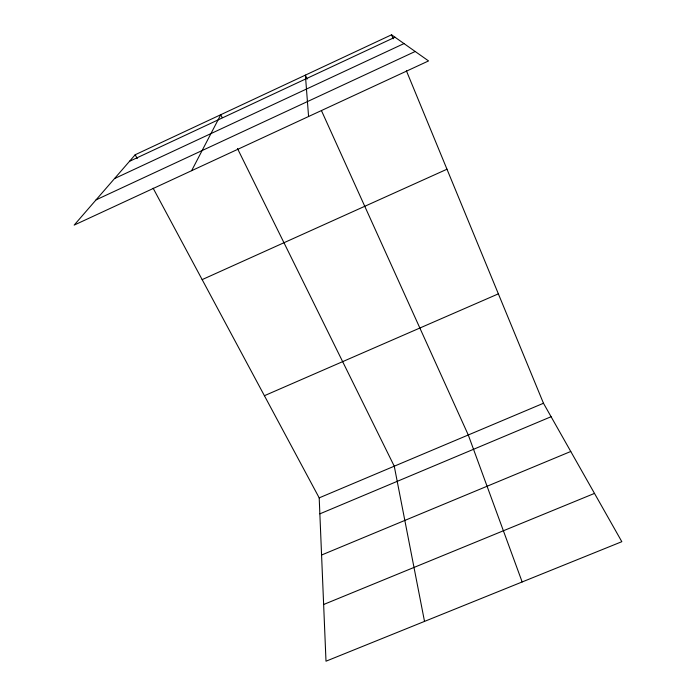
<?xml version="1.0" encoding="UTF-8"?>
<svg xmlns="http://www.w3.org/2000/svg" width="696" height="696" viewBox="0 0 696 696"><rect width="100%" height="100%" fill="white"/><g stroke="black" fill="none" stroke-linecap="round" stroke-linejoin="round"><path stroke-width="1.04" d="M191.626 170.685L220.78 114.709L222.207 117.607M135.198 154.747L74.168 225.104L428.553 60.926L391.561 34.8L135.198 154.747L137.251 158.575M129.491 161.324L394.989 37.219M114.544 178.559L403.993 43.578M96.065 199.856L415.19 51.487M202.153 279.618L446.98 169.224M264.41 395.702L498.362 293.851M319.194 497.866L543.472 403.262L621.832 541.688L325.998 661.2L319.194 497.866L153.137 188.207M319.856 513.848L551.084 416.721M321.578 555.025L570.763 451.478M323.64 604.502L594.497 493.403M237.466 148.518L394.258 466.207L424.517 621.398M307.18 79.083L305.387 75.124L308.58 116.51M321.517 110.76L468.277 434.983L522.157 581.96M391.561 34.8L393.214 38.802M406.403 70.801L543.472 403.262"/></g></svg>
